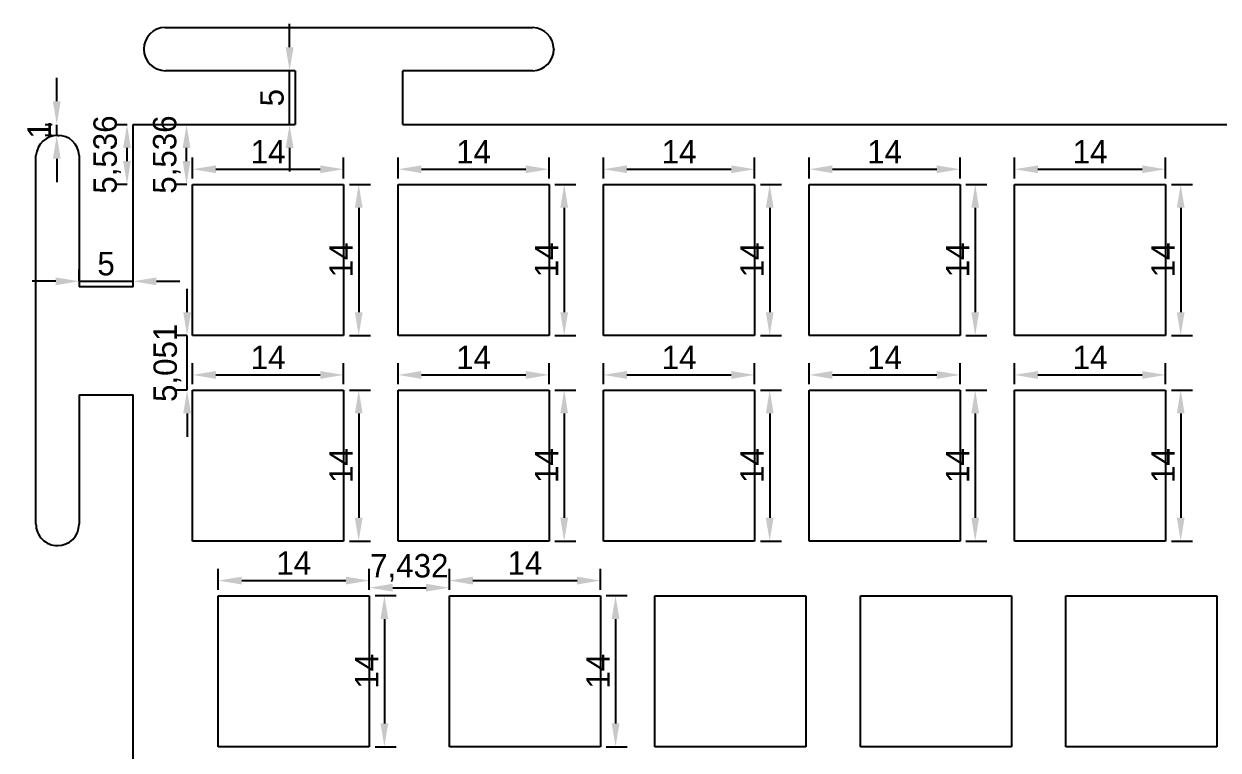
# Model space of a CAD drawing. Header units: millimetres. Extents: x -135 to 124, y -52 to 68.
# Drawn here: x -135.1 to -24.4, y 0.9 to 68.2 of the extents above; entities that cross this region are included whole.
import ezdxf

# ---------------------------------------------------------------- set-up
doc = ezdxf.new("R2010")
doc.units = ezdxf.units.MM
doc.layers.add('Dimensions', color=7, linetype='Continuous')
doc.layers.add('plate_sketch', color=7, linetype='Continuous')
doc.dimstyles.new('ISO-25', dxfattribs={"dimtxt": 2.5, "dimasz": 2.5, "dimexe": 1.25, "dimexo": 0.625, "dimtad": 1, "dimtxsty": 'Standard', "dimcen": 2.5, "dimadec": 0, "dimazin": 0, "dimtfac": 1, "dimtmove": 0, "dimatfit": 3, "dimfxl": 1, "dimarcsym": 0})

# ---------------------------------------------------------------- blocks, each defined once
blk = doc.blocks.new('*D2')
at = {"layer": 'Defpoints', "color": 0}
for p in [(-110.51, 63.86), (-110.01, 63.86), (-110.01, 58.86)]:
    blk.add_point(p, dxfattribs=at)
at = {"layer": 'Dimensions', "color": 140, "lineweight": -2}
for p, q in [((-110.51, 66.03), (-110.51, 68.2)), ((-110.55, 63.86), (-111.59, 63.86)), ((-110.51, 58.86), (-110.51, 63.86)), ((-110.55, 58.86), (-111.59, 58.86)), ((-110.51, 56.7), (-110.51, 54.53))]:
    blk.add_line(p, q, dxfattribs=at)
at = {"layer": 'Dimensions', "color": 140}
for points in [[(-110.87, 66.03), (-110.14, 66.03), (-110.51, 63.86)], [(-110.14, 56.7), (-110.87, 56.7), (-110.51, 58.86)]]:
    blk.add_solid(points, dxfattribs=at)
at = {"layer": 'Dimensions', "color": 140, "insert": (-112.13, 61.36), "char_height": 2.17, "attachment_point": 5, "rotation": 90}
blk.add_mtext('5', dxfattribs=at)
blk = doc.blocks.new('*D4')
at = {"layer": 'Defpoints', "color": 0}
for p in [(-67.4, 34.28), (-67.4, 20.28), (-66, 20.28)]:
    blk.add_point(p, dxfattribs=at)
at = {"layer": 'Dimensions', "color": 140, "lineweight": -2}
for p, q in [((-66.86, 34.28), (-64.92, 34.28)), ((-66, 32.11), (-66, 22.44)), ((-66.86, 20.28), (-64.92, 20.28))]:
    blk.add_line(p, q, dxfattribs=at)
at = {"layer": 'Dimensions', "color": 140}
for points in [[(-65.64, 32.11), (-66.36, 32.11), (-66, 34.28)], [(-66.36, 22.44), (-65.64, 22.44), (-66, 20.28)]]:
    blk.add_solid(points, dxfattribs=at)
at = {"layer": 'Dimensions', "color": 140, "insert": (-67.63, 27.28), "char_height": 2.167, "attachment_point": 5, "rotation": 90}
blk.add_mtext('14', dxfattribs=at)
blk = doc.blocks.new('*D8')
at = {"layer": 'Defpoints', "color": 0}
for p in [(-103.12, 16.63), (-117.12, 15.23), (-103.12, 15.23)]:
    blk.add_point(p, dxfattribs=at)
at = {"layer": 'Dimensions', "color": 140, "lineweight": -2}
for p, q in [((-117.12, 15.77), (-117.12, 17.71)), ((-114.95, 16.63), (-105.29, 16.63)), ((-103.12, 15.77), (-103.12, 17.71))]:
    blk.add_line(p, q, dxfattribs=at)
at = {"layer": 'Dimensions', "color": 140}
for points in [[(-114.95, 16.99), (-114.95, 16.26), (-117.12, 16.63)], [(-105.29, 16.26), (-105.29, 16.99), (-103.12, 16.63)]]:
    blk.add_solid(points, dxfattribs=at)
at = {"layer": 'Dimensions', "color": 140, "insert": (-110.12, 18.25), "char_height": 2.167, "attachment_point": 5}
blk.add_mtext('14', dxfattribs=at)
blk = doc.blocks.new('*D14')
at = {"layer": 'Defpoints', "color": 0}
for p in [(-48.35, 53.33), (-48.35, 39.33), (-46.95, 39.33)]:
    blk.add_point(p, dxfattribs=at)
at = {"layer": 'Dimensions', "color": 140, "lineweight": -2}
for p, q in [((-47.81, 53.33), (-45.87, 53.33)), ((-46.95, 51.16), (-46.95, 41.49)), ((-47.81, 39.33), (-45.87, 39.33))]:
    blk.add_line(p, q, dxfattribs=at)
at = {"layer": 'Dimensions', "color": 140}
for points in [[(-46.59, 51.16), (-47.31, 51.16), (-46.95, 53.33)], [(-47.31, 41.49), (-46.59, 41.49), (-46.95, 39.33)]]:
    blk.add_solid(points, dxfattribs=at)
at = {"layer": 'Dimensions', "color": 140, "insert": (-48.58, 46.33), "char_height": 2.167, "attachment_point": 5, "rotation": 90}
blk.add_mtext('14', dxfattribs=at)
blk = doc.blocks.new('*D15')
at = {"layer": 'Defpoints', "color": 0}
for p in [(-103.12, 15.23), (-103.12, 1.23), (-101.72, 1.23)]:
    blk.add_point(p, dxfattribs=at)
at = {"layer": 'Dimensions', "color": 140, "lineweight": -2}
for p, q in [((-102.58, 15.23), (-100.64, 15.23)), ((-101.72, 13.06), (-101.72, 3.39)), ((-102.58, 1.23), (-100.64, 1.23))]:
    blk.add_line(p, q, dxfattribs=at)
at = {"layer": 'Dimensions', "color": 140}
for points in [[(-101.36, 13.06), (-102.08, 13.06), (-101.72, 15.23)], [(-102.08, 3.39), (-101.36, 3.39), (-101.72, 1.23)]]:
    blk.add_solid(points, dxfattribs=at)
at = {"layer": 'Dimensions', "color": 140, "insert": (-103.35, 8.23), "char_height": 2.167, "attachment_point": 5, "rotation": 90}
blk.add_mtext('14', dxfattribs=at)
blk = doc.blocks.new('*D16')
at = {"layer": 'Defpoints', "color": 0}
for p in [(-86.45, 35.68), (-100.45, 34.28), (-86.45, 34.28)]:
    blk.add_point(p, dxfattribs=at)
at = {"layer": 'Dimensions', "color": 140, "lineweight": -2}
for p, q in [((-100.45, 34.82), (-100.45, 36.76)), ((-86.45, 34.82), (-86.45, 36.76)), ((-98.29, 35.68), (-88.62, 35.68))]:
    blk.add_line(p, q, dxfattribs=at)
at = {"layer": 'Dimensions', "color": 140}
for points in [[(-98.29, 36.04), (-98.29, 35.31), (-100.45, 35.68)], [(-88.62, 35.31), (-88.62, 36.04), (-86.45, 35.68)]]:
    blk.add_solid(points, dxfattribs=at)
at = {"layer": 'Dimensions', "color": 140, "insert": (-93.45, 37.3), "char_height": 2.167, "attachment_point": 5}
blk.add_mtext('14', dxfattribs=at)
blk = doc.blocks.new('*D29')
at = {"layer": 'Defpoints', "color": 0}
for p in [(-86.45, 54.73), (-100.45, 53.33), (-86.45, 53.33)]:
    blk.add_point(p, dxfattribs=at)
at = {"layer": 'Dimensions', "color": 140, "lineweight": -2}
for p, q in [((-100.45, 53.87), (-100.45, 55.81)), ((-86.45, 53.87), (-86.45, 55.81)), ((-98.29, 54.73), (-88.62, 54.73))]:
    blk.add_line(p, q, dxfattribs=at)
at = {"layer": 'Dimensions', "color": 140}
for points in [[(-98.29, 55.09), (-98.29, 54.37), (-100.45, 54.73)], [(-88.62, 54.37), (-88.62, 55.09), (-86.45, 54.73)]]:
    blk.add_solid(points, dxfattribs=at)
at = {"layer": 'Dimensions', "color": 140, "insert": (-93.45, 56.35), "char_height": 2.167, "attachment_point": 5}
blk.add_mtext('14', dxfattribs=at)
blk = doc.blocks.new('*D37')
at = {"layer": 'Defpoints', "color": 0}
for p in [(-125.02, 44.35), (-130.02, 43.85), (-125.02, 43.85)]:
    blk.add_point(p, dxfattribs=at)
at = {"layer": 'Dimensions', "color": 140, "lineweight": -2}
for p, q in [((-130.02, 44.39), (-130.02, 45.43)), ((-125.02, 44.39), (-125.02, 45.43)), ((-132.19, 44.35), (-134.36, 44.35)), ((-130.02, 44.35), (-125.02, 44.35)), ((-122.86, 44.35), (-120.69, 44.35))]:
    blk.add_line(p, q, dxfattribs=at)
at = {"layer": 'Dimensions', "color": 140}
for points in [[(-132.19, 43.99), (-132.19, 44.71), (-130.02, 44.35)], [(-122.86, 44.71), (-122.86, 43.99), (-125.02, 44.35)]]:
    blk.add_solid(points, dxfattribs=at)
at = {"layer": 'Dimensions', "color": 140, "insert": (-127.52, 45.97), "char_height": 2.17, "attachment_point": 5}
blk.add_mtext('5', dxfattribs=at)
blk = doc.blocks.new('*D43')
at = {"layer": 'Defpoints', "color": 0}
for p in [(-67.4, 54.73), (-81.4, 53.33), (-67.4, 53.33)]:
    blk.add_point(p, dxfattribs=at)
at = {"layer": 'Dimensions', "color": 140, "lineweight": -2}
for p, q in [((-81.4, 53.87), (-81.4, 55.81)), ((-67.4, 53.87), (-67.4, 55.81)), ((-79.24, 54.73), (-69.57, 54.73))]:
    blk.add_line(p, q, dxfattribs=at)
at = {"layer": 'Dimensions', "color": 140}
for points in [[(-79.24, 55.09), (-79.24, 54.37), (-81.4, 54.73)], [(-69.57, 54.37), (-69.57, 55.09), (-67.4, 54.73)]]:
    blk.add_solid(points, dxfattribs=at)
at = {"layer": 'Dimensions', "color": 140, "insert": (-74.4, 56.35), "char_height": 2.167, "attachment_point": 5}
blk.add_mtext('14', dxfattribs=at)
blk = doc.blocks.new('*D48')
at = {"layer": 'Defpoints', "color": 0}
for p in [(-81.69, 15.23), (-81.69, 1.23), (-80.29, 1.23)]:
    blk.add_point(p, dxfattribs=at)
at = {"layer": 'Dimensions', "color": 140, "lineweight": -2}
for p, q in [((-81.15, 15.23), (-79.21, 15.23)), ((-80.29, 13.06), (-80.29, 3.39)), ((-81.15, 1.23), (-79.21, 1.23))]:
    blk.add_line(p, q, dxfattribs=at)
at = {"layer": 'Dimensions', "color": 140}
for points in [[(-79.93, 13.06), (-80.65, 13.06), (-80.29, 15.23)], [(-80.65, 3.39), (-79.93, 3.39), (-80.29, 1.23)]]:
    blk.add_solid(points, dxfattribs=at)
at = {"layer": 'Dimensions', "color": 140, "insert": (-81.91, 8.23), "char_height": 2.167, "attachment_point": 5, "rotation": 90}
blk.add_mtext('14', dxfattribs=at)
blk = doc.blocks.new('*D49')
at = {"layer": 'Defpoints', "color": 0}
for p in [(-29.3, 54.73), (-43.3, 53.33), (-29.3, 53.33)]:
    blk.add_point(p, dxfattribs=at)
at = {"layer": 'Dimensions', "color": 140, "lineweight": -2}
for p, q in [((-43.3, 53.87), (-43.3, 55.81)), ((-29.3, 53.87), (-29.3, 55.81)), ((-41.14, 54.73), (-31.47, 54.73))]:
    blk.add_line(p, q, dxfattribs=at)
at = {"layer": 'Dimensions', "color": 140}
for points in [[(-41.14, 55.09), (-41.14, 54.37), (-43.3, 54.73)], [(-31.47, 54.37), (-31.47, 55.09), (-29.3, 54.73)]]:
    blk.add_solid(points, dxfattribs=at)
at = {"layer": 'Dimensions', "color": 140, "insert": (-36.3, 56.35), "char_height": 2.167, "attachment_point": 5}
blk.add_mtext('14', dxfattribs=at)
blk = doc.blocks.new('*D50')
at = {"layer": 'Defpoints', "color": 0}
for p in [(-81.69, 16.63), (-95.69, 15.23), (-81.69, 15.23)]:
    blk.add_point(p, dxfattribs=at)
at = {"layer": 'Dimensions', "color": 140, "lineweight": -2}
for p, q in [((-95.69, 15.77), (-95.69, 17.71)), ((-93.52, 16.63), (-83.86, 16.63)), ((-81.69, 15.77), (-81.69, 17.71))]:
    blk.add_line(p, q, dxfattribs=at)
at = {"layer": 'Dimensions', "color": 140}
for points in [[(-93.52, 16.99), (-93.52, 16.26), (-95.69, 16.63)], [(-83.86, 16.26), (-83.86, 16.99), (-81.69, 16.63)]]:
    blk.add_solid(points, dxfattribs=at)
at = {"layer": 'Dimensions', "color": 140, "insert": (-88.69, 18.25), "char_height": 2.167, "attachment_point": 5}
blk.add_mtext('14', dxfattribs=at)
blk = doc.blocks.new('*D54')
at = {"layer": 'Defpoints', "color": 0}
for p in [(-86.45, 53.33), (-86.45, 39.33), (-85.05, 39.33)]:
    blk.add_point(p, dxfattribs=at)
at = {"layer": 'Dimensions', "color": 140, "lineweight": -2}
for p, q in [((-85.91, 53.33), (-83.97, 53.33)), ((-85.05, 51.16), (-85.05, 41.49)), ((-85.91, 39.33), (-83.97, 39.33))]:
    blk.add_line(p, q, dxfattribs=at)
at = {"layer": 'Dimensions', "color": 140}
for points in [[(-84.69, 51.16), (-85.41, 51.16), (-85.05, 53.33)], [(-85.41, 41.49), (-84.69, 41.49), (-85.05, 39.33)]]:
    blk.add_solid(points, dxfattribs=at)
at = {"layer": 'Dimensions', "color": 140, "insert": (-86.68, 46.33), "char_height": 2.167, "attachment_point": 5, "rotation": 90}
blk.add_mtext('14', dxfattribs=at)
blk = doc.blocks.new('*D55')
at = {"layer": 'Defpoints', "color": 0}
for p in [(-67.4, 53.33), (-67.4, 39.33), (-66, 39.33)]:
    blk.add_point(p, dxfattribs=at)
at = {"layer": 'Dimensions', "color": 140, "lineweight": -2}
for p, q in [((-66.86, 53.33), (-64.92, 53.33)), ((-66, 51.16), (-66, 41.49)), ((-66.86, 39.33), (-64.92, 39.33))]:
    blk.add_line(p, q, dxfattribs=at)
at = {"layer": 'Dimensions', "color": 140}
for points in [[(-65.64, 51.16), (-66.36, 51.16), (-66, 53.33)], [(-66.36, 41.49), (-65.64, 41.49), (-66, 39.33)]]:
    blk.add_solid(points, dxfattribs=at)
at = {"layer": 'Dimensions', "color": 140, "insert": (-67.63, 46.33), "char_height": 2.167, "attachment_point": 5, "rotation": 90}
blk.add_mtext('14', dxfattribs=at)
blk = doc.blocks.new('*D56')
at = {"layer": 'Defpoints', "color": 0}
for p in [(-48.35, 54.73), (-62.35, 53.33), (-48.35, 53.33)]:
    blk.add_point(p, dxfattribs=at)
at = {"layer": 'Dimensions', "color": 140, "lineweight": -2}
for p, q in [((-62.35, 53.87), (-62.35, 55.81)), ((-48.35, 53.87), (-48.35, 55.81)), ((-60.19, 54.73), (-50.52, 54.73))]:
    blk.add_line(p, q, dxfattribs=at)
at = {"layer": 'Dimensions', "color": 140}
for points in [[(-60.19, 55.09), (-60.19, 54.37), (-62.35, 54.73)], [(-50.52, 54.37), (-50.52, 55.09), (-48.35, 54.73)]]:
    blk.add_solid(points, dxfattribs=at)
at = {"layer": 'Dimensions', "color": 140, "insert": (-55.35, 56.35), "char_height": 2.167, "attachment_point": 5}
blk.add_mtext('14', dxfattribs=at)
blk = doc.blocks.new('*D57')
at = {"layer": 'Defpoints', "color": 0}
for p in [(-29.3, 53.33), (-29.3, 39.33), (-27.9, 39.33)]:
    blk.add_point(p, dxfattribs=at)
at = {"layer": 'Dimensions', "color": 140, "lineweight": -2}
for p, q in [((-28.76, 53.33), (-26.82, 53.33)), ((-27.9, 51.16), (-27.9, 41.49)), ((-28.76, 39.33), (-26.82, 39.33))]:
    blk.add_line(p, q, dxfattribs=at)
at = {"layer": 'Dimensions', "color": 140}
for points in [[(-27.54, 51.16), (-28.26, 51.16), (-27.9, 53.33)], [(-28.26, 41.49), (-27.54, 41.49), (-27.9, 39.33)]]:
    blk.add_solid(points, dxfattribs=at)
at = {"layer": 'Dimensions', "color": 140, "insert": (-29.53, 46.33), "char_height": 2.167, "attachment_point": 5, "rotation": 90}
blk.add_mtext('14', dxfattribs=at)
blk = doc.blocks.new('*D61')
at = {"layer": 'Defpoints', "color": 0}
for p in [(-86.45, 34.28), (-86.45, 20.28), (-85.05, 20.28)]:
    blk.add_point(p, dxfattribs=at)
at = {"layer": 'Dimensions', "color": 140, "lineweight": -2}
for p, q in [((-85.91, 34.28), (-83.97, 34.28)), ((-85.05, 32.11), (-85.05, 22.44)), ((-85.91, 20.28), (-83.97, 20.28))]:
    blk.add_line(p, q, dxfattribs=at)
at = {"layer": 'Dimensions', "color": 140}
for points in [[(-84.69, 32.11), (-85.41, 32.11), (-85.05, 34.28)], [(-85.41, 22.44), (-84.69, 22.44), (-85.05, 20.28)]]:
    blk.add_solid(points, dxfattribs=at)
at = {"layer": 'Dimensions', "color": 140, "insert": (-86.68, 27.28), "char_height": 2.167, "attachment_point": 5, "rotation": 90}
blk.add_mtext('14', dxfattribs=at)
blk = doc.blocks.new('*D62')
at = {"layer": 'Defpoints', "color": 0}
for p in [(-67.4, 35.68), (-81.4, 34.28), (-67.4, 34.28)]:
    blk.add_point(p, dxfattribs=at)
at = {"layer": 'Dimensions', "color": 140, "lineweight": -2}
for p, q in [((-81.4, 34.82), (-81.4, 36.76)), ((-67.4, 34.82), (-67.4, 36.76)), ((-79.24, 35.68), (-69.57, 35.68))]:
    blk.add_line(p, q, dxfattribs=at)
at = {"layer": 'Dimensions', "color": 140}
for points in [[(-79.24, 36.04), (-79.24, 35.31), (-81.4, 35.68)], [(-69.57, 35.31), (-69.57, 36.04), (-67.4, 35.68)]]:
    blk.add_solid(points, dxfattribs=at)
at = {"layer": 'Dimensions', "color": 140, "insert": (-74.4, 37.3), "char_height": 2.167, "attachment_point": 5}
blk.add_mtext('14', dxfattribs=at)
blk = doc.blocks.new('*D63')
at = {"layer": 'Defpoints', "color": 0}
for p in [(-48.35, 34.28), (-48.35, 20.28), (-46.95, 20.28)]:
    blk.add_point(p, dxfattribs=at)
at = {"layer": 'Dimensions', "color": 140, "lineweight": -2}
for p, q in [((-47.81, 34.28), (-45.87, 34.28)), ((-46.95, 32.11), (-46.95, 22.44)), ((-47.81, 20.28), (-45.87, 20.28))]:
    blk.add_line(p, q, dxfattribs=at)
at = {"layer": 'Dimensions', "color": 140}
for points in [[(-46.59, 32.11), (-47.31, 32.11), (-46.95, 34.28)], [(-47.31, 22.44), (-46.59, 22.44), (-46.95, 20.28)]]:
    blk.add_solid(points, dxfattribs=at)
at = {"layer": 'Dimensions', "color": 140, "insert": (-48.58, 27.28), "char_height": 2.167, "attachment_point": 5, "rotation": 90}
blk.add_mtext('14', dxfattribs=at)
blk = doc.blocks.new('*D64')
at = {"layer": 'Defpoints', "color": 0}
for p in [(-48.35, 35.68), (-62.35, 34.28), (-48.35, 34.28)]:
    blk.add_point(p, dxfattribs=at)
at = {"layer": 'Dimensions', "color": 140, "lineweight": -2}
for p, q in [((-62.35, 34.82), (-62.35, 36.76)), ((-48.35, 34.82), (-48.35, 36.76)), ((-60.19, 35.68), (-50.52, 35.68))]:
    blk.add_line(p, q, dxfattribs=at)
at = {"layer": 'Dimensions', "color": 140}
for points in [[(-60.19, 36.04), (-60.19, 35.31), (-62.35, 35.68)], [(-50.52, 35.31), (-50.52, 36.04), (-48.35, 35.68)]]:
    blk.add_solid(points, dxfattribs=at)
at = {"layer": 'Dimensions', "color": 140, "insert": (-55.35, 37.3), "char_height": 2.167, "attachment_point": 5}
blk.add_mtext('14', dxfattribs=at)
blk = doc.blocks.new('*D65')
at = {"layer": 'Defpoints', "color": 0}
for p in [(-29.3, 34.28), (-29.3, 20.28), (-27.9, 20.28)]:
    blk.add_point(p, dxfattribs=at)
at = {"layer": 'Dimensions', "color": 140, "lineweight": -2}
for p, q in [((-28.76, 34.28), (-26.82, 34.28)), ((-27.9, 32.11), (-27.9, 22.44)), ((-28.76, 20.28), (-26.82, 20.28))]:
    blk.add_line(p, q, dxfattribs=at)
at = {"layer": 'Dimensions', "color": 140}
for points in [[(-27.54, 32.11), (-28.26, 32.11), (-27.9, 34.28)], [(-28.26, 22.44), (-27.54, 22.44), (-27.9, 20.28)]]:
    blk.add_solid(points, dxfattribs=at)
at = {"layer": 'Dimensions', "color": 140, "insert": (-29.53, 27.28), "char_height": 2.167, "attachment_point": 5, "rotation": 90}
blk.add_mtext('14', dxfattribs=at)
blk = doc.blocks.new('*D66')
at = {"layer": 'Defpoints', "color": 0}
for p in [(-29.3, 35.68), (-43.3, 34.28), (-29.3, 34.28)]:
    blk.add_point(p, dxfattribs=at)
at = {"layer": 'Dimensions', "color": 140, "lineweight": -2}
for p, q in [((-43.3, 34.82), (-43.3, 36.76)), ((-29.3, 34.82), (-29.3, 36.76)), ((-41.14, 35.68), (-31.47, 35.68))]:
    blk.add_line(p, q, dxfattribs=at)
at = {"layer": 'Dimensions', "color": 140}
for points in [[(-41.14, 36.04), (-41.14, 35.31), (-43.3, 35.68)], [(-31.47, 35.31), (-31.47, 36.04), (-29.3, 35.68)]]:
    blk.add_solid(points, dxfattribs=at)
at = {"layer": 'Dimensions', "color": 140, "insert": (-36.3, 37.3), "char_height": 2.167, "attachment_point": 5}
blk.add_mtext('14', dxfattribs=at)
blk = doc.blocks.new('*D79')
at = {"layer": 'Defpoints', "color": 0}
for p in [(-105.5, 35.68), (-119.5, 34.28), (-105.5, 34.28)]:
    blk.add_point(p, dxfattribs=at)
at = {"layer": 'Dimensions', "color": 140, "lineweight": -2}
for p, q in [((-119.5, 34.82), (-119.5, 36.76)), ((-105.5, 34.82), (-105.5, 36.76)), ((-117.34, 35.68), (-107.67, 35.68))]:
    blk.add_line(p, q, dxfattribs=at)
at = {"layer": 'Dimensions', "color": 140}
for points in [[(-117.34, 36.04), (-117.34, 35.31), (-119.5, 35.68)], [(-107.67, 35.31), (-107.67, 36.04), (-105.5, 35.68)]]:
    blk.add_solid(points, dxfattribs=at)
at = {"layer": 'Dimensions', "color": 140, "insert": (-112.5, 37.3), "char_height": 2.167, "attachment_point": 5}
blk.add_mtext('14', dxfattribs=at)
blk = doc.blocks.new('*D80')
at = {"layer": 'Defpoints', "color": 0}
for p in [(-105.5, 34.28), (-105.5, 20.28), (-104.1, 20.28)]:
    blk.add_point(p, dxfattribs=at)
at = {"layer": 'Dimensions', "color": 140, "lineweight": -2}
for p, q in [((-104.96, 34.28), (-103.02, 34.28)), ((-104.1, 32.11), (-104.1, 22.44)), ((-104.96, 20.28), (-103.02, 20.28))]:
    blk.add_line(p, q, dxfattribs=at)
at = {"layer": 'Dimensions', "color": 140}
for points in [[(-103.74, 32.11), (-104.46, 32.11), (-104.1, 34.28)], [(-104.46, 22.44), (-103.74, 22.44), (-104.1, 20.28)]]:
    blk.add_solid(points, dxfattribs=at)
at = {"layer": 'Dimensions', "color": 140, "insert": (-105.73, 27.28), "char_height": 2.167, "attachment_point": 5, "rotation": 90}
blk.add_mtext('14', dxfattribs=at)
blk = doc.blocks.new('*D81')
at = {"layer": 'Defpoints', "color": 0}
for p in [(-105.5, 53.33), (-105.5, 39.33), (-104.1, 39.33)]:
    blk.add_point(p, dxfattribs=at)
at = {"layer": 'Dimensions', "color": 140, "lineweight": -2}
for p, q in [((-104.96, 53.33), (-103.02, 53.33)), ((-104.1, 51.16), (-104.1, 41.49)), ((-104.96, 39.33), (-103.02, 39.33))]:
    blk.add_line(p, q, dxfattribs=at)
at = {"layer": 'Dimensions', "color": 140}
for points in [[(-103.74, 51.16), (-104.46, 51.16), (-104.1, 53.33)], [(-104.46, 41.49), (-103.74, 41.49), (-104.1, 39.33)]]:
    blk.add_solid(points, dxfattribs=at)
at = {"layer": 'Dimensions', "color": 140, "insert": (-105.73, 46.33), "char_height": 2.167, "attachment_point": 5, "rotation": 90}
blk.add_mtext('14', dxfattribs=at)
blk = doc.blocks.new('*D82')
at = {"layer": 'Defpoints', "color": 0}
for p in [(-105.5, 54.73), (-119.5, 53.33), (-105.5, 53.33)]:
    blk.add_point(p, dxfattribs=at)
at = {"layer": 'Dimensions', "color": 140, "lineweight": -2}
for p, q in [((-119.5, 53.87), (-119.5, 55.81)), ((-105.5, 53.87), (-105.5, 55.81)), ((-117.34, 54.73), (-107.67, 54.73))]:
    blk.add_line(p, q, dxfattribs=at)
at = {"layer": 'Dimensions', "color": 140}
for points in [[(-117.34, 55.09), (-117.34, 54.37), (-119.5, 54.73)], [(-107.67, 54.37), (-107.67, 55.09), (-105.5, 54.73)]]:
    blk.add_solid(points, dxfattribs=at)
at = {"layer": 'Dimensions', "color": 140, "insert": (-112.5, 56.35), "char_height": 2.167, "attachment_point": 5}
blk.add_mtext('14', dxfattribs=at)
blk = doc.blocks.new('*D88')
at = {"layer": 'Defpoints', "color": 0}
for p in [(-132.09, 58.86), (-131.99, 58.86), (-131.99, 57.86)]:
    blk.add_point(p, dxfattribs=at)
at = {"layer": 'Dimensions', "color": 140, "lineweight": -2}
for p, q in [((-132.09, 61.03), (-132.09, 63.2)), ((-132.53, 58.86), (-133.18, 58.86)), ((-132.09, 57.86), (-132.09, 58.86)), ((-132.53, 57.86), (-133.18, 57.86)), ((-132.09, 55.7), (-132.09, 53.53))]:
    blk.add_line(p, q, dxfattribs=at)
at = {"layer": 'Dimensions', "color": 140}
for points in [[(-132.45, 61.03), (-131.73, 61.03), (-132.09, 58.86)], [(-131.73, 55.7), (-132.45, 55.7), (-132.09, 57.86)]]:
    blk.add_solid(points, dxfattribs=at)
at = {"layer": 'Dimensions', "color": 140, "insert": (-133.72, 58.36), "char_height": 2.17, "attachment_point": 5, "rotation": 90}
blk.add_mtext('1', dxfattribs=at)
blk = doc.blocks.new('*D89')
at = {"layer": 'Defpoints', "color": 0}
for p in [(-132.09, 58.86), (-131.99, 58.86), (-131.99, 57.86)]:
    blk.add_point(p, dxfattribs=at)
at = {"layer": 'Dimensions', "color": 140, "lineweight": -2}
for p, q in [((-132.09, 61.03), (-132.09, 63.2)), ((-132.53, 58.86), (-133.18, 58.86)), ((-132.09, 57.86), (-132.09, 58.86)), ((-132.53, 57.86), (-133.18, 57.86)), ((-132.09, 55.7), (-132.09, 53.53))]:
    blk.add_line(p, q, dxfattribs=at)
at = {"layer": 'Dimensions', "color": 140}
for points in [[(-132.45, 61.03), (-131.73, 61.03), (-132.09, 58.86)], [(-131.73, 55.7), (-132.45, 55.7), (-132.09, 57.86)]]:
    blk.add_solid(points, dxfattribs=at)
at = {"layer": 'Dimensions', "color": 140, "insert": (-133.72, 58.36), "char_height": 2.17, "attachment_point": 5, "rotation": 90}
blk.add_mtext('1', dxfattribs=at)
blk = doc.blocks.new('*D90')
at = {"layer": 'Defpoints', "color": 0}
for p in [(-132.09, 58.86), (-131.99, 58.86), (-131.99, 57.86)]:
    blk.add_point(p, dxfattribs=at)
at = {"layer": 'Dimensions', "color": 140, "lineweight": -2}
for p, q in [((-132.09, 61.03), (-132.09, 63.2)), ((-132.53, 58.86), (-133.18, 58.86)), ((-132.09, 57.86), (-132.09, 58.86)), ((-132.53, 57.86), (-133.18, 57.86)), ((-132.09, 55.7), (-132.09, 53.53))]:
    blk.add_line(p, q, dxfattribs=at)
at = {"layer": 'Dimensions', "color": 140}
for points in [[(-132.45, 61.03), (-131.73, 61.03), (-132.09, 58.86)], [(-131.73, 55.7), (-132.45, 55.7), (-132.09, 57.86)]]:
    blk.add_solid(points, dxfattribs=at)
at = {"layer": 'Dimensions', "color": 140, "insert": (-133.72, 58.36), "char_height": 2.17, "attachment_point": 5, "rotation": 90}
blk.add_mtext('1', dxfattribs=at)
blk = doc.blocks.new('*D91')
at = {"layer": 'Defpoints', "color": 0}
for p in [(-132.09, 58.86), (-131.99, 58.86), (-131.99, 57.86)]:
    blk.add_point(p, dxfattribs=at)
at = {"layer": 'Dimensions', "color": 140, "lineweight": -2}
for p, q in [((-132.09, 61.03), (-132.09, 63.2)), ((-132.53, 58.86), (-133.18, 58.86)), ((-132.09, 57.86), (-132.09, 58.86)), ((-132.53, 57.86), (-133.18, 57.86)), ((-132.09, 55.7), (-132.09, 53.53))]:
    blk.add_line(p, q, dxfattribs=at)
at = {"layer": 'Dimensions', "color": 140}
for points in [[(-132.45, 61.03), (-131.73, 61.03), (-132.09, 58.86)], [(-131.73, 55.7), (-132.45, 55.7), (-132.09, 57.86)]]:
    blk.add_solid(points, dxfattribs=at)
at = {"layer": 'Dimensions', "color": 140, "insert": (-133.72, 58.36), "char_height": 2.17, "attachment_point": 5, "rotation": 90}
blk.add_mtext('1', dxfattribs=at)
blk = doc.blocks.new('*D92')
at = {"layer": 'Defpoints', "color": 0}
for p in [(-95.69, 15.97), (-103.12, 15.23), (-95.69, 15.23)]:
    blk.add_point(p, dxfattribs=at)
at = {"layer": 'Dimensions', "color": 140, "lineweight": -2}
for p, q in [((-103.12, 15.77), (-103.12, 17.05)), ((-95.69, 15.77), (-95.69, 17.05)), ((-100.95, 15.97), (-97.86, 15.97))]:
    blk.add_line(p, q, dxfattribs=at)
at = {"layer": 'Dimensions', "color": 140}
for points in [[(-100.95, 16.33), (-100.95, 15.61), (-103.12, 15.97)], [(-97.86, 15.61), (-97.86, 16.33), (-95.69, 15.97)]]:
    blk.add_solid(points, dxfattribs=at)
at = {"layer": 'Dimensions', "color": 140, "insert": (-99.41, 17.8), "char_height": 2.167, "attachment_point": 5}
blk.add_mtext('7,432', dxfattribs=at)
blk = doc.blocks.new('*D93')
at = {"layer": 'Defpoints', "color": 0}
for p in [(-120.06, 58.86), (-119.5, 58.86), (-119.5, 53.33)]:
    blk.add_point(p, dxfattribs=at)
at = {"layer": 'Dimensions', "color": 140, "lineweight": -2}
for p, q in [((-120.04, 58.86), (-121.14, 58.86)), ((-120.06, 55.49), (-120.06, 56.7)), ((-120.04, 53.33), (-121.14, 53.33))]:
    blk.add_line(p, q, dxfattribs=at)
at = {"layer": 'Dimensions', "color": 140}
for points in [[(-119.7, 56.7), (-120.42, 56.7), (-120.06, 58.86)], [(-120.42, 55.49), (-119.7, 55.49), (-120.06, 53.33)]]:
    blk.add_solid(points, dxfattribs=at)
at = {"layer": 'Dimensions', "color": 140, "insert": (-121.89, 56.09), "char_height": 2.167, "attachment_point": 5, "rotation": 90}
blk.add_mtext('5,536', dxfattribs=at)
blk = doc.blocks.new('*D94')
at = {"layer": 'Defpoints', "color": 0}
for p in [(-120.01, 39.33), (-119.5, 39.33), (-119.5, 34.28)]:
    blk.add_point(p, dxfattribs=at)
at = {"layer": 'Dimensions', "color": 140, "lineweight": -2}
for p, q in [((-120.01, 41.49), (-120.01, 43.66)), ((-120.04, 39.33), (-121.09, 39.33)), ((-120.01, 34.28), (-120.01, 39.33)), ((-120.04, 34.28), (-121.09, 34.28)), ((-120.01, 32.11), (-120.01, 29.94))]:
    blk.add_line(p, q, dxfattribs=at)
at = {"layer": 'Dimensions', "color": 140}
for points in [[(-120.37, 41.49), (-119.65, 41.49), (-120.01, 39.33)], [(-119.65, 32.11), (-120.37, 32.11), (-120.01, 34.28)]]:
    blk.add_solid(points, dxfattribs=at)
at = {"layer": 'Dimensions', "color": 140, "insert": (-121.84, 36.8), "char_height": 2.167, "attachment_point": 5, "rotation": 90}
blk.add_mtext('5,051', dxfattribs=at)
blk = doc.blocks.new('*D95')
at = {"layer": 'Defpoints', "color": 0}
for p in [(-120.06, 58.86), (-119.5, 58.86), (-119.5, 53.33)]:
    blk.add_point(p, dxfattribs=at)
at = {"layer": 'Dimensions', "color": 140, "lineweight": -2}
for p, q in [((-120.04, 58.86), (-121.14, 58.86)), ((-120.06, 55.49), (-120.06, 56.7)), ((-120.04, 53.33), (-121.14, 53.33))]:
    blk.add_line(p, q, dxfattribs=at)
at = {"layer": 'Dimensions', "color": 140}
for points in [[(-119.7, 56.7), (-120.42, 56.7), (-120.06, 58.86)], [(-120.42, 55.49), (-119.7, 55.49), (-120.06, 53.33)]]:
    blk.add_solid(points, dxfattribs=at)
at = {"layer": 'Dimensions', "color": 140, "insert": (-121.89, 56.09), "char_height": 2.167, "attachment_point": 5, "rotation": 90}
blk.add_mtext('5,536', dxfattribs=at)
blk = doc.blocks.new('*D96')
at = {"layer": 'Defpoints', "color": 0}
for p in [(-120.06, 58.86), (-119.5, 58.86), (-119.5, 53.33)]:
    blk.add_point(p, dxfattribs=at)
at = {"layer": 'Dimensions', "color": 140, "lineweight": -2}
for p, q in [((-120.04, 58.86), (-121.14, 58.86)), ((-120.06, 55.49), (-120.06, 56.7)), ((-120.04, 53.33), (-121.14, 53.33))]:
    blk.add_line(p, q, dxfattribs=at)
at = {"layer": 'Dimensions', "color": 140}
for points in [[(-119.7, 56.7), (-120.42, 56.7), (-120.06, 58.86)], [(-120.42, 55.49), (-119.7, 55.49), (-120.06, 53.33)]]:
    blk.add_solid(points, dxfattribs=at)
at = {"layer": 'Dimensions', "color": 140, "insert": (-121.89, 56.09), "char_height": 2.167, "attachment_point": 5, "rotation": 90}
blk.add_mtext('5,536', dxfattribs=at)
blk = doc.blocks.new('*D97')
at = {"layer": 'Defpoints', "color": 0}
for p in [(-125.58, 58.86), (-125.02, 58.86), (-125.02, 53.33)]:
    blk.add_point(p, dxfattribs=at)
at = {"layer": 'Dimensions', "color": 140, "lineweight": -2}
for p, q in [((-125.56, 58.86), (-126.66, 58.86)), ((-125.58, 55.49), (-125.58, 56.7)), ((-125.56, 53.33), (-126.66, 53.33))]:
    blk.add_line(p, q, dxfattribs=at)
at = {"layer": 'Dimensions', "color": 140}
for points in [[(-125.22, 56.7), (-125.94, 56.7), (-125.58, 58.86)], [(-125.94, 55.49), (-125.22, 55.49), (-125.58, 53.33)]]:
    blk.add_solid(points, dxfattribs=at)
at = {"layer": 'Dimensions', "color": 140, "insert": (-127.41, 56.09), "char_height": 2.167, "attachment_point": 5, "rotation": 90}
blk.add_mtext('5,536', dxfattribs=at)

msp = doc.modelspace()

# ---------------------------------------------------------------- linework, layer by layer
at = {"layer": 'plate_sketch'}
for p, q in [((-122.0412, 67.8622, 24.5657), (-87.9602, 67.8622, 24.5657)), ((-86.0226, 65.8622, 24.5657), (-86.0226, 65.7998, 24.5657)), ((-110.0055, 63.8622, 24.5657), (-122.0226, 63.8622, 24.5657)), ((-110.0055, 63.8622, 24.5657), (-110.0055, 58.8622, 24.5657)), ((-100.0055, 58.8622, 24.5657), (-100.0055, 63.8622, 24.5657)), ((-87.9602, 63.8622, 24.5657), (-100.0055, 63.8622, 24.5657)), ((-125.0226, 58.8622, 24.5657), (-110.0055, 58.8622, 24.5657)), ((-125.0226, 43.8462, 24.5657), (-125.0226, 58.8622, 24.5657)), ((-100.0055, 58.8622, 24.5657), (-10.308, 58.8622, 24.5657)), ((-131.9924, 57.8622, 24.5657), (-131.8756, 57.8622, 24.5657)), ((-134.0226, 21.8469, 24.5657), (-134.0226, 56.0013, 24.5657)), ((-130.0226, 56.0092, 24.5657), (-130.0226, 43.8462, 24.5657)), ((-119.5031, 53.3264, 24.5657), (-105.5031, 53.3264, 24.5657)), ((-119.5031, 39.3264, 24.5657), (-119.5031, 53.3264, 24.5657)), ((-105.5031, 53.3264, 24.5657), (-105.5031, 39.3264, 24.5657)), ((-100.4531, 39.3264, 24.5657), (-100.4531, 53.3264, 24.5657)), ((-100.4531, 53.3264, 24.5657), (-86.4531, 53.3264, 24.5657)), ((-86.4531, 53.3264, 24.5657), (-86.4531, 39.3264, 24.5657)), ((-81.4031, 39.3264, 24.5657), (-81.4031, 53.3264, 24.5657)), ((-81.4031, 53.3264, 24.5657), (-67.4031, 53.3264, 24.5657)), ((-67.4031, 53.3264, 24.5657), (-67.4031, 39.3264, 24.5657)), ((-62.3531, 39.3264, 24.5657), (-62.3531, 53.3264, 24.5657)), ((-62.3531, 53.3264, 24.5657), (-48.3531, 53.3264, 24.5657)), ((-48.3531, 53.3264, 24.5657), (-48.3531, 39.3264, 24.5657)), ((-43.3031, 39.3264, 24.5657), (-43.3031, 53.3264, 24.5657)), ((-43.3031, 53.3264, 24.5657), (-29.3031, 53.3264, 24.5657)), ((-29.3031, 53.3264, 24.5657), (-29.3031, 39.3264, 24.5657)), ((-125.0226, 43.8462, 24.5657), (-130.0226, 43.8462, 24.5657)), ((-105.5031, 39.3264, 24.5657), (-119.5031, 39.3264, 24.5657)), ((-86.4531, 39.3264, 24.5657), (-100.4531, 39.3264, 24.5657)), ((-67.4031, 39.3264, 24.5657), (-81.4031, 39.3264, 24.5657)), ((-48.3531, 39.3264, 24.5657), (-62.3531, 39.3264, 24.5657)), ((-29.3031, 39.3264, 24.5657), (-43.3031, 39.3264, 24.5657)), ((-130.0226, 33.8462, 24.5657), (-125.0226, 33.8462, 24.5657)), ((-130.0226, 33.8462, 24.5657), (-130.0226, 21.8469, 24.5657)), ((-125.0226, -17.4024, 24.5657), (-125.0226, 33.8462, 24.5657)), ((-119.5031, 20.275, 24.5657), (-119.5031, 34.275, 24.5657)), ((-119.5031, 34.275, 24.5657), (-105.5031, 34.275, 24.5657)), ((-105.5031, 34.275, 24.5657), (-105.5031, 20.275, 24.5657)), ((-100.4531, 34.275, 24.5657), (-86.4531, 34.275, 24.5657)), ((-100.4531, 20.275, 24.5657), (-100.4531, 34.275, 24.5657)), ((-86.4531, 34.275, 24.5657), (-86.4531, 20.275, 24.5657)), ((-81.4031, 34.275, 24.5657), (-67.4031, 34.275, 24.5657)), ((-81.4031, 20.275, 24.5657), (-81.4031, 34.275, 24.5657)), ((-67.4031, 34.275, 24.5657), (-67.4031, 20.275, 24.5657)), ((-62.3531, 34.275, 24.5657), (-48.3531, 34.275, 24.5657)), ((-62.3531, 20.275, 24.5657), (-62.3531, 34.275, 24.5657)), ((-48.3531, 34.275, 24.5657), (-48.3531, 20.275, 24.5657)), ((-43.3031, 34.275, 24.5657), (-29.3031, 34.275, 24.5657)), ((-43.3031, 20.275, 24.5657), (-43.3031, 34.275, 24.5657)), ((-29.3031, 34.275, 24.5657), (-29.3031, 20.275, 24.5657)), ((-105.5031, 20.275, 24.5657), (-119.5031, 20.275, 24.5657)), ((-86.4531, 20.275, 24.5657), (-100.4531, 20.275, 24.5657)), ((-67.4031, 20.275, 24.5657), (-81.4031, 20.275, 24.5657)), ((-48.3531, 20.275, 24.5657), (-62.3531, 20.275, 24.5657)), ((-29.3031, 20.275, 24.5657), (-43.3031, 20.275, 24.5657)), ((-117.1213, 15.225, 24.5657), (-103.1213, 15.225, 24.5657)), ((-117.1213, 1.225, 24.5657), (-117.1213, 15.225, 24.5657)), ((-103.1213, 15.225, 24.5657), (-103.1213, 1.225, 24.5657)), ((-95.6893, 1.225, 24.5657), (-95.6893, 15.225, 24.5657)), ((-95.6893, 15.225, 24.5657), (-81.6893, 15.225, 24.5657)), ((-81.6893, 15.225, 24.5657), (-81.6893, 1.225, 24.5657)), ((-76.6393, 15.225, 24.5657), (-62.6393, 15.225, 24.5657)), ((-76.6393, 1.225, 24.5657), (-76.6393, 15.225, 24.5657)), ((-62.6393, 15.225, 24.5657), (-62.6393, 1.225, 24.5657)), ((-57.5893, 15.225, 24.5657), (-43.5893, 15.225, 24.5657)), ((-57.5893, 1.225, 24.5657), (-57.5893, 15.225, 24.5657)), ((-43.5893, 15.225, 24.5657), (-43.5893, 1.225, 24.5657)), ((-38.5393, 15.225, 24.5657), (-24.5393, 15.225, 24.5657)), ((-38.5393, 1.225, 24.5657), (-38.5393, 15.225, 24.5657)), ((-24.5393, 15.225, 24.5657), (-24.5393, 1.225, 24.5657)), ((-103.1213, 1.225, 24.5657), (-117.1213, 1.225, 24.5657)), ((-81.6893, 1.225, 24.5657), (-95.6893, 1.225, 24.5657)), ((-62.6393, 1.225, 24.5657), (-76.6393, 1.225, 24.5657)), ((-43.5893, 1.225, 24.5657), (-57.5893, 1.225, 24.5657)), ((-24.5393, 1.225, 24.5657), (-38.5393, 1.225, 24.5657))]:
    msp.add_line(p, q, dxfattribs=at)
for centre, radius, start, end in [((-122.0225, 65.8622, 24.5657), 2.0001, 90.534417, 180), ((-88.0236, 65.8622, 24.5657), 2.001, 0, 88.183341), ((-122.0226, 65.8622, 24.5657), 2, 180.001246, 270.001246), ((-87.9914, 65.831, 24.5657), 1.969, 270.90833, 0.90833), ((-131.9924, 55.8243, 24.5657), 2.0379, 90, 175.016624), ((-131.934, 55.9508, 24.5657), 1.9123, 1.750997, 91.750997), ((-132.0226, 21.8623, 24.5657), 2.0001, 179.559401, 270), ((-132.015, 21.8545, 24.5657), 1.9924, 269.7797, 359.7797), ((-132.015, 21.8545, 24.5657), 1.9924, 269.7797, 270.2203)]:
    msp.add_arc(centre, radius, start, end, dxfattribs=at)

# ---------------------------------------------------------------- dimensions: what is measured, and where the dimension line sits
at = {"layer": 'Dimensions'}
for base, p1, p2, angle, picture, middle in [((-110.5055, 63.8622, 24.5657), (-110.0055, 58.8622, 24.5657), (-110.0055, 63.8622, 24.5657), 90, '*D2', (-110.5055, 61.3622, 24.5657)), ((-132.0924, 58.8622, 24.5657), (-131.9924, 57.8622, 24.5657), (-131.9924, 58.8622, 24.5657), 90, '*D88', (-132.0924, 58.3622, 24.5657)), ((-132.0924, 58.8622, 24.5657), (-131.9924, 57.8622, 24.5657), (-131.9924, 58.8622, 24.5657), 90, '*D89', (-132.0924, 58.3622, 24.5657)), ((-132.0924, 58.8622, 24.5657), (-131.9924, 57.8622, 24.5657), (-131.9924, 58.8622, 24.5657), 90, '*D90', (-132.0924, 58.3622, 24.5657)), ((-132.0924, 58.8622, 24.5657), (-131.9924, 57.8622, 24.5657), (-131.9924, 58.8622, 24.5657), 90, '*D91', (-132.0924, 58.3622, 24.5657)), ((-125.5762, 58.8622, 24.5657), (-125.0226, 53.3264, 24.5657), (-125.0226, 58.8622, 24.5657), 90, '*D97', (-125.5762, 56.0943, 24.5657)), ((-120.0567, 58.8622, 24.5657), (-119.5031, 53.3264, 24.5657), (-119.5031, 58.8622, 24.5657), 90, '*D93', (-120.0567, 56.0943, 24.5657)), ((-120.0567, 58.8622, 24.5657), (-119.5031, 53.3264, 24.5657), (-119.5031, 58.8622, 24.5657), 90, '*D95', (-120.0567, 56.0943, 24.5657)), ((-120.0567, 58.8622, 24.5657), (-119.5031, 53.3264, 24.5657), (-119.5031, 58.8622, 24.5657), 90, '*D96', (-120.0567, 56.0943, 24.5657)), ((-105.5031, 54.7264, 24.5657), (-119.5031, 53.3264, 24.5657), (-105.5031, 53.3264, 24.5657), 0, '*D82', (-112.5031, 54.7264, 24.5657)), ((-86.4531, 54.7264, 24.5657), (-100.4531, 53.3264, 24.5657), (-86.4531, 53.3264, 24.5657), 0, '*D29', (-93.4531, 54.7264, 24.5657)), ((-67.4031, 54.7264, 24.5657), (-81.4031, 53.3264, 24.5657), (-67.4031, 53.3264, 24.5657), 0, '*D43', (-74.4031, 54.7264, 24.5657)), ((-48.3531, 54.7264, 24.5657), (-62.3531, 53.3264, 24.5657), (-48.3531, 53.3264, 24.5657), 0, '*D56', (-55.3531, 54.7264, 24.5657)), ((-29.3031, 54.7264, 24.5657), (-43.3031, 53.3264, 24.5657), (-29.3031, 53.3264, 24.5657), 0, '*D49', (-36.3031, 54.7264, 24.5657)), ((-104.1031, 39.3264, 24.5657), (-105.5031, 53.3264, 24.5657), (-105.5031, 39.3264, 24.5657), 270, '*D81', (-104.1031, 46.3264, 24.5657)), ((-85.0531, 39.3264, 24.5657), (-86.4531, 53.3264, 24.5657), (-86.4531, 39.3264, 24.5657), 270, '*D54', (-85.0531, 46.3264, 24.5657)), ((-66.0031, 39.3264, 24.5657), (-67.4031, 53.3264, 24.5657), (-67.4031, 39.3264, 24.5657), 270, '*D55', (-66.0031, 46.3264, 24.5657)), ((-46.9531, 39.3264, 24.5657), (-48.3531, 53.3264, 24.5657), (-48.3531, 39.3264, 24.5657), 270, '*D14', (-46.9531, 46.3264, 24.5657)), ((-27.9031, 39.3264, 24.5657), (-29.3031, 53.3264, 24.5657), (-29.3031, 39.3264, 24.5657), 270, '*D57', (-27.9031, 46.3264, 24.5657)), ((-125.0226, 44.3462, 24.5657), (-130.0226, 43.8462, 24.5657), (-125.0226, 43.8462, 24.5657), 0, '*D37', (-127.5226, 44.3462, 24.5657)), ((-120.0082, 39.3264, 24.5657), (-119.5031, 34.275, 24.5657), (-119.5031, 39.3264, 24.5657), 90, '*D94', (-120.0082, 36.8007, 24.5657)), ((-105.5031, 35.675, 24.5657), (-119.5031, 34.275, 24.5657), (-105.5031, 34.275, 24.5657), 0, '*D79', (-112.5031, 35.675, 24.5657)), ((-86.4531, 35.675, 24.5657), (-100.4531, 34.275, 24.5657), (-86.4531, 34.275, 24.5657), 0, '*D16', (-93.4531, 35.675, 24.5657)), ((-67.4031, 35.675, 24.5657), (-81.4031, 34.275, 24.5657), (-67.4031, 34.275, 24.5657), 0, '*D62', (-74.4031, 35.675, 24.5657)), ((-48.3531, 35.675, 24.5657), (-62.3531, 34.275, 24.5657), (-48.3531, 34.275, 24.5657), 0, '*D64', (-55.3531, 35.675, 24.5657)), ((-29.3031, 35.675, 24.5657), (-43.3031, 34.275, 24.5657), (-29.3031, 34.275, 24.5657), 0, '*D66', (-36.3031, 35.675, 24.5657)), ((-104.1031, 20.275, 24.5657), (-105.5031, 34.275, 24.5657), (-105.5031, 20.275, 24.5657), 270, '*D80', (-104.1031, 27.275, 24.5657)), ((-85.0531, 20.275, 24.5657), (-86.4531, 34.275, 24.5657), (-86.4531, 20.275, 24.5657), 270, '*D61', (-85.0531, 27.275, 24.5657)), ((-66.0031, 20.275, 24.5657), (-67.4031, 34.275, 24.5657), (-67.4031, 20.275, 24.5657), 270, '*D4', (-66.0031, 27.275, 24.5657)), ((-46.9531, 20.275, 24.5657), (-48.3531, 34.275, 24.5657), (-48.3531, 20.275, 24.5657), 270, '*D63', (-46.9531, 27.275, 24.5657)), ((-27.9031, 20.275, 24.5657), (-29.3031, 34.275, 24.5657), (-29.3031, 20.275, 24.5657), 270, '*D65', (-27.9031, 27.275, 24.5657)), ((-103.1213, 16.625, 24.5657), (-117.1213, 15.225, 24.5657), (-103.1213, 15.225, 24.5657), 0, '*D8', (-110.1213, 16.625, 24.5657)), ((-95.6893, 15.9682, 24.5657), (-103.1213, 15.225, 24.5657), (-95.6893, 15.225, 24.5657), 0, '*D92', (-99.4053, 15.9682, 24.5657)), ((-81.6893, 16.625, 24.5657), (-95.6893, 15.225, 24.5657), (-81.6893, 15.225, 24.5657), 0, '*D50', (-88.6893, 16.625, 24.5657)), ((-101.7213, 1.225, 24.5657), (-103.1213, 15.225, 24.5657), (-103.1213, 1.225, 24.5657), 270, '*D15', (-101.7213, 8.225, 24.5657)), ((-80.2893, 1.225, 24.5657), (-81.6893, 15.225, 24.5657), (-81.6893, 1.225, 24.5657), 270, '*D48', (-80.2893, 8.225, 24.5657))]:
    dim = msp.add_linear_dim(base=base, p1=p1, p2=p2, angle=angle, dimstyle='ISO-25', override={"dimscale": 0.866655, "dimdec": 3, "dimzin": 8, "dimlunit": 2, "dimclrd": 140, "dimclre": 140, "dimclrt": 140}, dxfattribs=at)
    dim.commit()
    dim.dimension.update_dxf_attribs({"geometry": picture, "text_midpoint": middle, "dimtype": 161})

doc.saveas('drawing.dxf')
